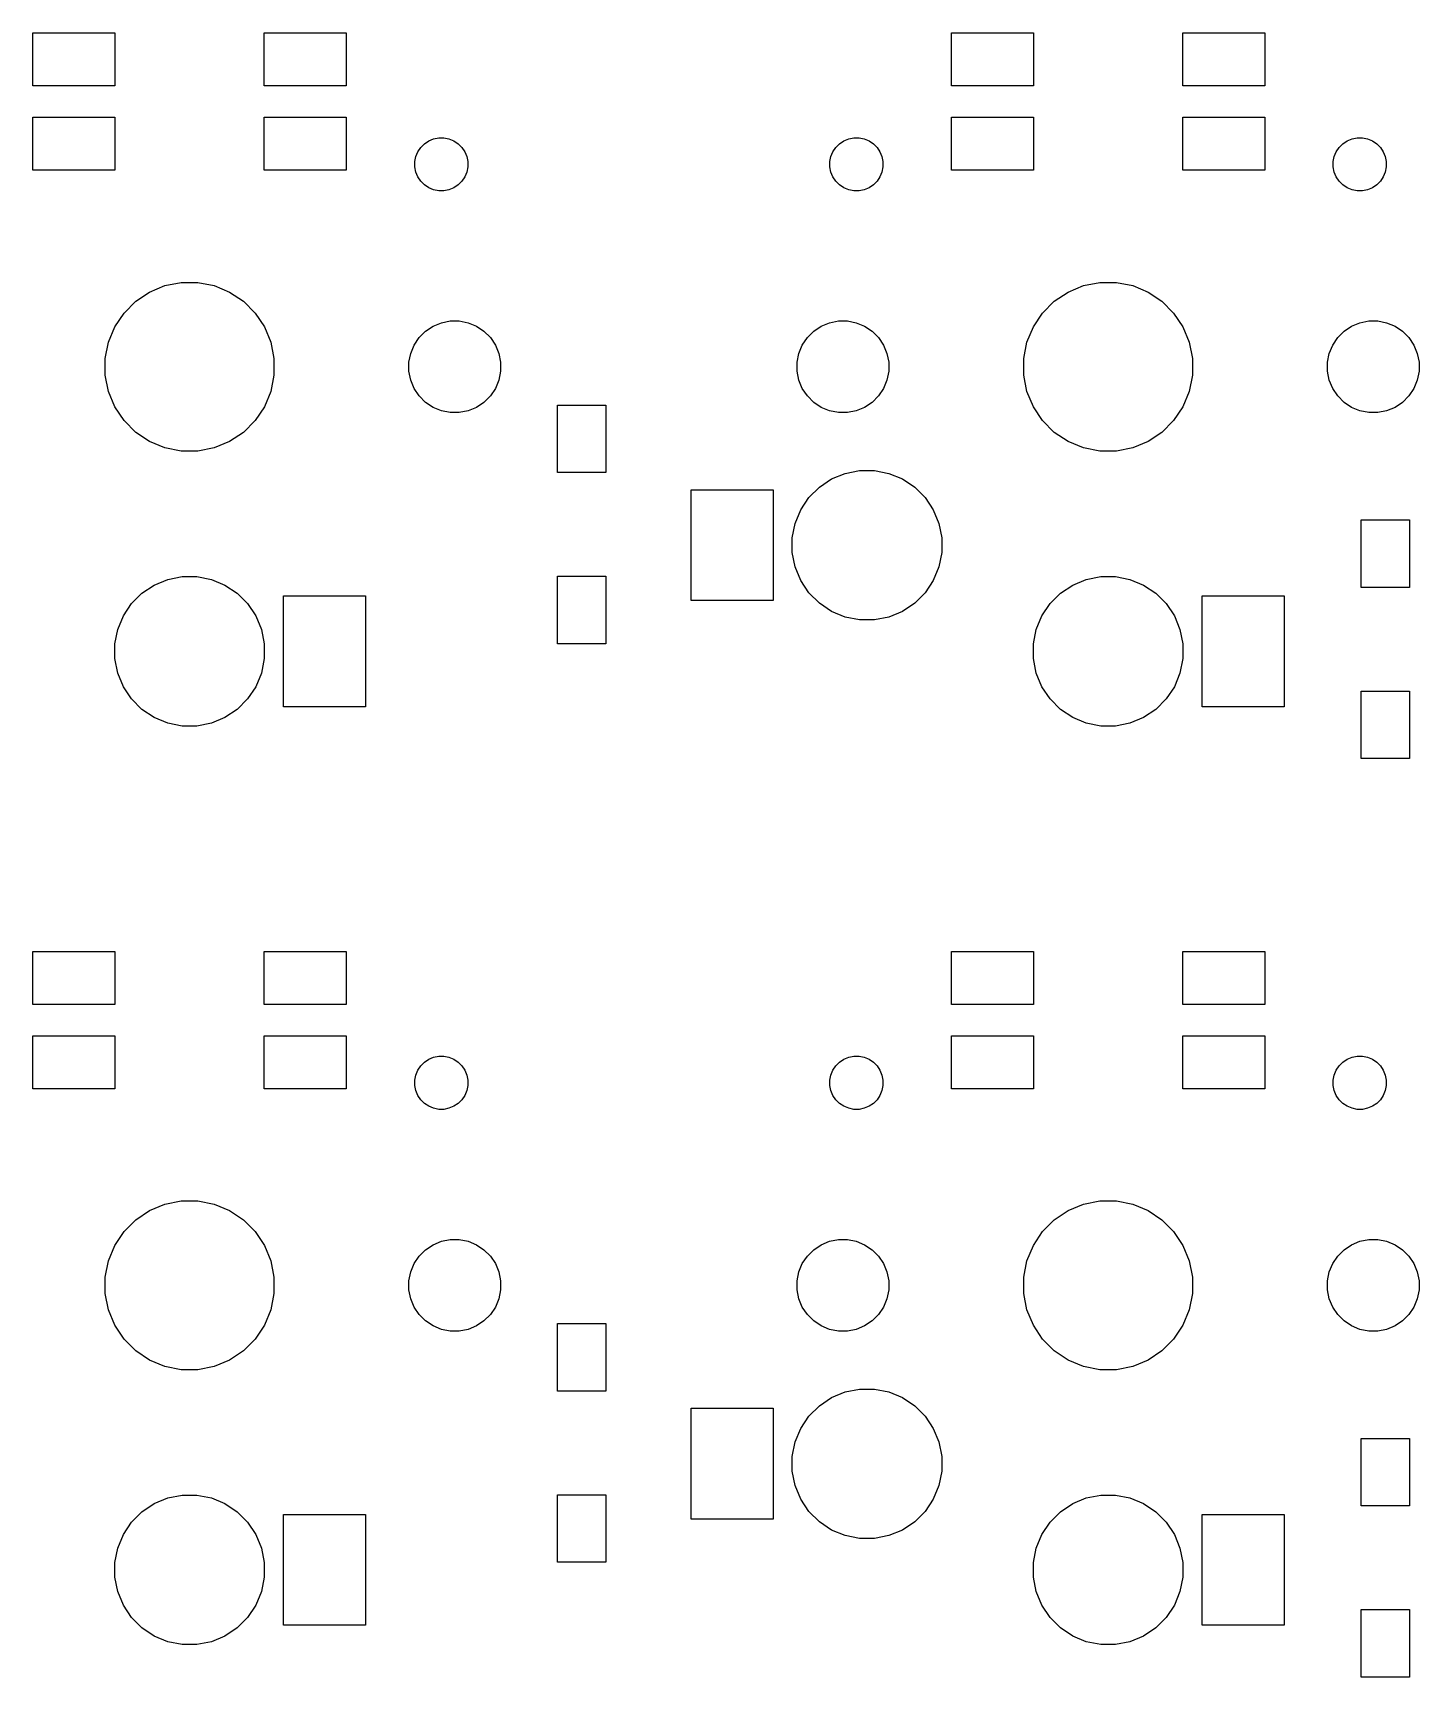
# Model space of a CAD drawing. Extents: x 33 to 239, y -108 to -27.
# Drawn here: x 210.25 to 239, y -107.58 to -73.47 of the extents above; entities that cross this region are included whole.
import ezdxf

# ---------------------------------------------------------------- set-up
doc = ezdxf.new("R2010")
doc.units = 0
doc.layers.add('BLACK', color=7, linetype='CONTINUOUS')

msp = doc.modelspace()

# ---------------------------------------------------------------- linework, layer by layer
at = {"layer": 'BLACK', "linetype": 'CONTINUOUS'}
for p, q in [((210.25, -74.575), (210.25, -73.475)), ((210.25, -73.475), (211.95, -73.475)), ((211.95, -73.475), (211.95, -74.575)), ((215.05, -74.575), (215.05, -73.475)), ((215.05, -73.475), (216.75, -73.475)), ((216.75, -73.475), (216.75, -74.575)), ((229.3, -74.575), (229.3, -73.475)), ((229.3, -73.475), (231, -73.475)), ((231, -73.475), (231, -74.575)), ((234.1, -74.575), (234.1, -73.475)), ((234.1, -73.475), (235.8, -73.475)), ((235.8, -73.475), (235.8, -74.575)), ((211.95, -74.575), (210.25, -74.575)), ((216.75, -74.575), (215.05, -74.575)), ((231, -74.575), (229.3, -74.575)), ((235.8, -74.575), (234.1, -74.575)), ((210.25, -76.325), (210.25, -75.225)), ((210.25, -75.225), (211.95, -75.225)), ((211.95, -75.225), (211.95, -76.325)), ((215.05, -76.325), (215.05, -75.225)), ((215.05, -75.225), (216.75, -75.225)), ((216.75, -75.225), (216.75, -76.325)), ((229.3, -76.325), (229.3, -75.225)), ((229.3, -75.225), (231, -75.225)), ((231, -75.225), (231, -76.325)), ((234.1, -76.325), (234.1, -75.225)), ((234.1, -75.225), (235.8, -75.225)), ((235.8, -75.225), (235.8, -76.325)), ((218.459, -75.7126), (218.56, -75.6711)), ((218.56, -75.6711), (218.666, -75.65)), ((218.666, -75.65), (218.774, -75.65)), ((218.774, -75.65), (218.88, -75.6711)), ((218.88, -75.6711), (218.981, -75.7126)), ((227.069, -75.7126), (227.17, -75.6711)), ((227.17, -75.6711), (227.276, -75.65)), ((227.276, -75.65), (227.384, -75.65)), ((227.384, -75.65), (227.49, -75.6711)), ((227.49, -75.6711), (227.591, -75.7126)), ((237.509, -75.7126), (237.61, -75.6711)), ((237.61, -75.6711), (237.716, -75.65)), ((237.716, -75.65), (237.824, -75.65)), ((237.824, -75.65), (237.93, -75.6711)), ((237.93, -75.6711), (238.031, -75.7126)), ((218.17, -76.1458), (218.191, -76.0396)), ((218.191, -76.0396), (218.233, -75.9395)), ((218.233, -75.9395), (218.293, -75.8494)), ((218.293, -75.8494), (218.369, -75.7728)), ((218.369, -75.7728), (218.459, -75.7126)), ((218.981, -75.7126), (219.071, -75.7728)), ((219.071, -75.7728), (219.147, -75.8494)), ((219.147, -75.8494), (219.207, -75.9395)), ((219.207, -75.9395), (219.249, -76.0396)), ((219.249, -76.0396), (219.27, -76.1458)), ((226.78, -76.1458), (226.801, -76.0396)), ((226.801, -76.0396), (226.843, -75.9395)), ((226.843, -75.9395), (226.903, -75.8494)), ((226.903, -75.8494), (226.979, -75.7728)), ((226.979, -75.7728), (227.069, -75.7126)), ((227.591, -75.7126), (227.681, -75.7728)), ((227.681, -75.7728), (227.757, -75.8494)), ((227.757, -75.8494), (227.817, -75.9395)), ((227.817, -75.9395), (227.859, -76.0396)), ((227.859, -76.0396), (227.88, -76.1458)), ((237.22, -76.1458), (237.241, -76.0396)), ((237.241, -76.0396), (237.283, -75.9395)), ((237.283, -75.9395), (237.343, -75.8494)), ((237.343, -75.8494), (237.419, -75.7728)), ((237.419, -75.7728), (237.509, -75.7126)), ((238.031, -75.7126), (238.121, -75.7728)), ((238.121, -75.7728), (238.197, -75.8494)), ((238.197, -75.8494), (238.257, -75.9395)), ((238.257, -75.9395), (238.299, -76.0396)), ((238.299, -76.0396), (238.32, -76.1458)), ((211.95, -76.325), (210.25, -76.325)), ((216.75, -76.325), (215.05, -76.325)), ((218.17, -76.2542), (218.17, -76.1458)), ((218.191, -76.3604), (218.17, -76.2542)), ((218.233, -76.4605), (218.191, -76.3604)), ((219.249, -76.3604), (219.207, -76.4605)), ((219.27, -76.2542), (219.249, -76.3604)), ((219.27, -76.1458), (219.27, -76.2542)), ((226.78, -76.2542), (226.78, -76.1458)), ((226.801, -76.3604), (226.78, -76.2542)), ((226.843, -76.4605), (226.801, -76.3604)), ((227.859, -76.3604), (227.817, -76.4605)), ((227.88, -76.2542), (227.859, -76.3604)), ((227.88, -76.1458), (227.88, -76.2542)), ((231, -76.325), (229.3, -76.325)), ((235.8, -76.325), (234.1, -76.325)), ((237.22, -76.2542), (237.22, -76.1458)), ((237.241, -76.3604), (237.22, -76.2542)), ((237.283, -76.4605), (237.241, -76.3604)), ((238.299, -76.3604), (238.257, -76.4605)), ((238.32, -76.2542), (238.299, -76.3604)), ((238.32, -76.1458), (238.32, -76.2542)), ((218.293, -76.5506), (218.233, -76.4605)), ((218.369, -76.6272), (218.293, -76.5506)), ((218.459, -76.6874), (218.369, -76.6272)), ((218.56, -76.7289), (218.459, -76.6874)), ((218.981, -76.6874), (218.88, -76.7289)), ((219.071, -76.6272), (218.981, -76.6874)), ((219.147, -76.5506), (219.071, -76.6272)), ((219.207, -76.4605), (219.147, -76.5506)), ((226.903, -76.5506), (226.843, -76.4605)), ((226.979, -76.6272), (226.903, -76.5506)), ((227.069, -76.6874), (226.979, -76.6272)), ((227.17, -76.7289), (227.069, -76.6874)), ((227.591, -76.6874), (227.49, -76.7289)), ((227.681, -76.6272), (227.591, -76.6874)), ((227.757, -76.5506), (227.681, -76.6272)), ((227.817, -76.4605), (227.757, -76.5506)), ((237.343, -76.5506), (237.283, -76.4605)), ((237.419, -76.6272), (237.343, -76.5506)), ((237.509, -76.6874), (237.419, -76.6272)), ((237.61, -76.7289), (237.509, -76.6874)), ((238.031, -76.6874), (237.93, -76.7289)), ((238.121, -76.6272), (238.031, -76.6874)), ((238.197, -76.5506), (238.121, -76.6272)), ((238.257, -76.4605), (238.197, -76.5506)), ((218.666, -76.75), (218.56, -76.7289)), ((218.774, -76.75), (218.666, -76.75)), ((218.88, -76.7289), (218.774, -76.75)), ((227.276, -76.75), (227.17, -76.7289)), ((227.384, -76.75), (227.276, -76.75)), ((227.49, -76.7289), (227.384, -76.75)), ((237.716, -76.75), (237.61, -76.7289)), ((237.824, -76.75), (237.716, -76.75)), ((237.93, -76.7289), (237.824, -76.75)), ((212.671, -78.8492), (212.99, -78.7173)), ((212.99, -78.7173), (213.328, -78.65)), ((213.328, -78.65), (213.672, -78.65)), ((213.672, -78.65), (214.01, -78.7173)), ((214.01, -78.7173), (214.329, -78.8492)), ((231.721, -78.8492), (232.04, -78.7173)), ((232.04, -78.7173), (232.378, -78.65)), ((232.378, -78.65), (232.722, -78.65)), ((232.722, -78.65), (233.06, -78.7173)), ((233.06, -78.7173), (233.379, -78.8492)), ((212.141, -79.2844), (212.384, -79.0407)), ((212.384, -79.0407), (212.671, -78.8492)), ((214.329, -78.8492), (214.616, -79.0407)), ((214.616, -79.0407), (214.859, -79.2844)), ((231.191, -79.2844), (231.434, -79.0407)), ((231.434, -79.0407), (231.721, -78.8492)), ((233.379, -78.8492), (233.666, -79.0407)), ((233.666, -79.0407), (233.909, -79.2844)), ((211.949, -79.5711), (212.141, -79.2844)), ((214.859, -79.2844), (215.051, -79.5711)), ((218.723, -79.4865), (218.906, -79.45)), ((218.906, -79.45), (219.094, -79.45)), ((219.094, -79.45), (219.277, -79.4865)), ((226.773, -79.4865), (226.956, -79.45)), ((226.956, -79.45), (227.144, -79.45)), ((227.144, -79.45), (227.327, -79.4865)), ((230.999, -79.5711), (231.191, -79.2844)), ((233.909, -79.2844), (234.101, -79.5711)), ((237.773, -79.4865), (237.956, -79.45)), ((237.956, -79.45), (238.144, -79.45)), ((238.144, -79.45), (238.327, -79.4865)), ((211.817, -79.8895), (211.949, -79.5711)), ((215.051, -79.5711), (215.183, -79.8895)), ((218.262, -79.7944), (218.394, -79.6621)), ((218.394, -79.6621), (218.55, -79.5581)), ((218.55, -79.5581), (218.723, -79.4865)), ((219.277, -79.4865), (219.45, -79.5581)), ((219.45, -79.5581), (219.606, -79.6621)), ((219.606, -79.6621), (219.738, -79.7944)), ((226.312, -79.7944), (226.444, -79.6621)), ((226.444, -79.6621), (226.6, -79.5581)), ((226.6, -79.5581), (226.773, -79.4865)), ((227.327, -79.4865), (227.5, -79.5581)), ((227.5, -79.5581), (227.656, -79.6621)), ((227.656, -79.6621), (227.788, -79.7944)), ((230.867, -79.8895), (230.999, -79.5711)), ((234.101, -79.5711), (234.233, -79.8895)), ((237.312, -79.7944), (237.444, -79.6621)), ((237.444, -79.6621), (237.6, -79.5581)), ((237.6, -79.5581), (237.773, -79.4865)), ((238.327, -79.4865), (238.5, -79.5581)), ((238.5, -79.5581), (238.656, -79.6621)), ((238.656, -79.6621), (238.788, -79.7944)), ((211.75, -80.2276), (211.817, -79.8895)), ((215.183, -79.8895), (215.25, -80.2276)), ((218.05, -80.3064), (218.087, -80.1229)), ((218.087, -80.1229), (218.158, -79.95)), ((218.158, -79.95), (218.262, -79.7944)), ((219.738, -79.7944), (219.842, -79.95)), ((219.842, -79.95), (219.913, -80.1229)), ((219.913, -80.1229), (219.95, -80.3064)), ((226.1, -80.3064), (226.137, -80.1229)), ((226.137, -80.1229), (226.208, -79.95)), ((226.208, -79.95), (226.312, -79.7944)), ((227.788, -79.7944), (227.892, -79.95)), ((227.892, -79.95), (227.963, -80.1229)), ((227.963, -80.1229), (228, -80.3064)), ((230.8, -80.2276), (230.867, -79.8895)), ((234.233, -79.8895), (234.3, -80.2276)), ((237.1, -80.3064), (237.137, -80.1229)), ((237.137, -80.1229), (237.208, -79.95)), ((237.208, -79.95), (237.312, -79.7944)), ((238.788, -79.7944), (238.892, -79.95)), ((238.892, -79.95), (238.963, -80.1229)), ((238.963, -80.1229), (239, -80.3064)), ((211.75, -80.5724), (211.75, -80.2276)), ((215.25, -80.2276), (215.25, -80.5724)), ((218.05, -80.4936), (218.05, -80.3064)), ((219.95, -80.3064), (219.95, -80.4936)), ((226.1, -80.4936), (226.1, -80.3064)), ((228, -80.3064), (228, -80.4936)), ((230.8, -80.5724), (230.8, -80.2276)), ((234.3, -80.2276), (234.3, -80.5724)), ((237.1, -80.4936), (237.1, -80.3064)), ((239, -80.3064), (239, -80.4936)), ((211.817, -80.9105), (211.75, -80.5724)), ((215.25, -80.5724), (215.183, -80.9105)), ((218.087, -80.6771), (218.05, -80.4936)), ((218.158, -80.85), (218.087, -80.6771)), ((219.913, -80.6771), (219.842, -80.85)), ((219.95, -80.4936), (219.913, -80.6771)), ((226.137, -80.6771), (226.1, -80.4936)), ((226.208, -80.85), (226.137, -80.6771)), ((227.963, -80.6771), (227.892, -80.85)), ((228, -80.4936), (227.963, -80.6771)), ((230.867, -80.9105), (230.8, -80.5724)), ((234.3, -80.5724), (234.233, -80.9105)), ((237.137, -80.6771), (237.1, -80.4936)), ((237.208, -80.85), (237.137, -80.6771)), ((238.963, -80.6771), (238.892, -80.85)), ((239, -80.4936), (238.963, -80.6771)), ((211.949, -81.2289), (211.817, -80.9105)), ((215.183, -80.9105), (215.051, -81.2289)), ((218.262, -81.0056), (218.158, -80.85)), ((218.394, -81.1379), (218.262, -81.0056)), ((218.55, -81.2419), (218.394, -81.1379)), ((219.606, -81.1379), (219.45, -81.2419)), ((219.738, -81.0056), (219.606, -81.1379)), ((219.842, -80.85), (219.738, -81.0056)), ((226.312, -81.0056), (226.208, -80.85)), ((226.444, -81.1379), (226.312, -81.0056)), ((226.6, -81.2419), (226.444, -81.1379)), ((227.656, -81.1379), (227.5, -81.2419)), ((227.788, -81.0056), (227.656, -81.1379)), ((227.892, -80.85), (227.788, -81.0056)), ((230.999, -81.2289), (230.867, -80.9105)), ((234.233, -80.9105), (234.101, -81.2289)), ((237.312, -81.0056), (237.208, -80.85)), ((237.444, -81.1379), (237.312, -81.0056)), ((237.6, -81.2419), (237.444, -81.1379)), ((238.656, -81.1379), (238.5, -81.2419)), ((238.788, -81.0056), (238.656, -81.1379)), ((238.892, -80.85), (238.788, -81.0056)), ((212.141, -81.5156), (211.949, -81.2289)), ((215.051, -81.2289), (214.859, -81.5156)), ((218.723, -81.3135), (218.55, -81.2419)), ((218.906, -81.35), (218.723, -81.3135)), ((219.094, -81.35), (218.906, -81.35)), ((219.277, -81.3135), (219.094, -81.35)), ((219.45, -81.2419), (219.277, -81.3135)), ((221.131, -82.5937), (221.131, -81.1937)), ((221.131, -81.1937), (222.131, -81.1937)), ((222.131, -81.1937), (222.131, -82.5937)), ((226.773, -81.3135), (226.6, -81.2419)), ((226.956, -81.35), (226.773, -81.3135)), ((227.144, -81.35), (226.956, -81.35)), ((227.327, -81.3135), (227.144, -81.35)), ((227.5, -81.2419), (227.327, -81.3135)), ((231.191, -81.5156), (230.999, -81.2289)), ((234.101, -81.2289), (233.909, -81.5156)), ((237.773, -81.3135), (237.6, -81.2419)), ((237.956, -81.35), (237.773, -81.3135)), ((238.144, -81.35), (237.956, -81.35)), ((238.327, -81.3135), (238.144, -81.35)), ((238.5, -81.2419), (238.327, -81.3135)), ((212.384, -81.7593), (212.141, -81.5156)), ((212.671, -81.9508), (212.384, -81.7593)), ((214.616, -81.7593), (214.329, -81.9508)), ((214.859, -81.5156), (214.616, -81.7593)), ((231.434, -81.7593), (231.191, -81.5156)), ((231.721, -81.9508), (231.434, -81.7593)), ((233.666, -81.7593), (233.379, -81.9508)), ((233.909, -81.5156), (233.666, -81.7593)), ((212.99, -82.0827), (212.671, -81.9508)), ((213.328, -82.15), (212.99, -82.0827)), ((213.672, -82.15), (213.328, -82.15)), ((214.01, -82.0827), (213.672, -82.15)), ((214.329, -81.9508), (214.01, -82.0827)), ((232.04, -82.0827), (231.721, -81.9508)), ((232.378, -82.15), (232.04, -82.0827)), ((232.722, -82.15), (232.378, -82.15)), ((233.06, -82.0827), (232.722, -82.15)), ((233.379, -81.9508), (233.06, -82.0827)), ((222.131, -82.5937), (221.131, -82.5937)), ((226.562, -82.896), (226.816, -82.7264)), ((226.816, -82.7264), (227.098, -82.6096)), ((227.098, -82.6096), (227.397, -82.55)), ((227.397, -82.55), (227.703, -82.55)), ((227.703, -82.55), (228.002, -82.6096)), ((228.002, -82.6096), (228.284, -82.7264)), ((228.284, -82.7264), (228.538, -82.896)), ((223.9, -85.25), (223.9, -82.95)), ((223.9, -82.95), (225.6, -82.95)), ((225.6, -82.95), (225.6, -85.25)), ((226.176, -83.3658), (226.346, -83.1119)), ((226.346, -83.1119), (226.562, -82.896)), ((228.538, -82.896), (228.754, -83.1119)), ((228.754, -83.1119), (228.924, -83.3658)), ((226.06, -83.6479), (226.176, -83.3658)), ((228.924, -83.3658), (229.04, -83.6479)), ((226, -83.9473), (226.06, -83.6479)), ((229.04, -83.6479), (229.1, -83.9473)), ((237.8, -84.975), (237.8, -83.575)), ((237.8, -83.575), (238.8, -83.575)), ((238.8, -83.575), (238.8, -84.975)), ((226, -84.2527), (226, -83.9473)), ((229.1, -83.9473), (229.1, -84.2527)), ((226.06, -84.5521), (226, -84.2527)), ((226.176, -84.8342), (226.06, -84.5521)), ((229.04, -84.5521), (228.924, -84.8342)), ((229.1, -84.2527), (229.04, -84.5521)), ((212.766, -84.9264), (213.048, -84.8096)), ((213.048, -84.8096), (213.347, -84.75)), ((213.347, -84.75), (213.653, -84.75)), ((213.653, -84.75), (213.952, -84.8096)), ((213.952, -84.8096), (214.234, -84.9264)), ((221.131, -86.1437), (221.131, -84.7437)), ((221.131, -84.7437), (222.131, -84.7437)), ((222.131, -84.7437), (222.131, -86.1437)), ((226.346, -85.0881), (226.176, -84.8342)), ((228.924, -84.8342), (228.754, -85.0881)), ((231.816, -84.9264), (232.098, -84.8096)), ((232.098, -84.8096), (232.397, -84.75)), ((232.397, -84.75), (232.703, -84.75)), ((232.703, -84.75), (233.002, -84.8096)), ((233.002, -84.8096), (233.284, -84.9264)), ((212.296, -85.3119), (212.512, -85.096)), ((212.512, -85.096), (212.766, -84.9264)), ((214.234, -84.9264), (214.488, -85.096)), ((214.488, -85.096), (214.704, -85.3119)), ((215.45, -87.45), (215.45, -85.15)), ((215.45, -85.15), (217.15, -85.15)), ((217.15, -85.15), (217.15, -87.45)), ((225.6, -85.25), (223.9, -85.25)), ((226.562, -85.304), (226.346, -85.0881)), ((228.754, -85.0881), (228.538, -85.304)), ((231.346, -85.3119), (231.562, -85.096)), ((231.562, -85.096), (231.816, -84.9264)), ((233.284, -84.9264), (233.538, -85.096)), ((233.538, -85.096), (233.754, -85.3119)), ((234.5, -87.45), (234.5, -85.15)), ((234.5, -85.15), (236.2, -85.15)), ((236.2, -85.15), (236.2, -87.45)), ((238.8, -84.975), (237.8, -84.975)), ((212.01, -85.8479), (212.126, -85.5658)), ((212.126, -85.5658), (212.296, -85.3119)), ((214.704, -85.3119), (214.874, -85.5658)), ((214.874, -85.5658), (214.99, -85.8479)), ((226.816, -85.4736), (226.562, -85.304)), ((227.098, -85.5904), (226.816, -85.4736)), ((227.397, -85.65), (227.098, -85.5904)), ((228.002, -85.5904), (227.703, -85.65)), ((228.284, -85.4736), (228.002, -85.5904)), ((228.538, -85.304), (228.284, -85.4736)), ((231.06, -85.8479), (231.176, -85.5658)), ((231.176, -85.5658), (231.346, -85.3119)), ((233.754, -85.3119), (233.924, -85.5658)), ((233.924, -85.5658), (234.04, -85.8479)), ((211.95, -86.1473), (212.01, -85.8479)), ((214.99, -85.8479), (215.05, -86.1473)), ((227.703, -85.65), (227.397, -85.65)), ((231, -86.1473), (231.06, -85.8479)), ((234.04, -85.8479), (234.1, -86.1473)), ((211.95, -86.4527), (211.95, -86.1473)), ((215.05, -86.1473), (215.05, -86.4527)), ((222.131, -86.1437), (221.131, -86.1437)), ((231, -86.4527), (231, -86.1473)), ((234.1, -86.1473), (234.1, -86.4527)), ((212.01, -86.7521), (211.95, -86.4527)), ((215.05, -86.4527), (214.99, -86.7521)), ((231.06, -86.7521), (231, -86.4527)), ((234.1, -86.4527), (234.04, -86.7521)), ((212.126, -87.0342), (212.01, -86.7521)), ((214.99, -86.7521), (214.874, -87.0342)), ((231.176, -87.0342), (231.06, -86.7521)), ((234.04, -86.7521), (233.924, -87.0342)), ((212.296, -87.2881), (212.126, -87.0342)), ((212.512, -87.504), (212.296, -87.2881)), ((214.704, -87.2881), (214.488, -87.504)), ((214.874, -87.0342), (214.704, -87.2881)), ((231.346, -87.2881), (231.176, -87.0342)), ((231.562, -87.504), (231.346, -87.2881)), ((233.754, -87.2881), (233.538, -87.504)), ((233.924, -87.0342), (233.754, -87.2881)), ((237.8, -88.525), (237.8, -87.125)), ((237.8, -87.125), (238.8, -87.125)), ((238.8, -87.125), (238.8, -88.525)), ((212.766, -87.6736), (212.512, -87.504)), ((214.488, -87.504), (214.234, -87.6736)), ((217.15, -87.45), (215.45, -87.45)), ((231.816, -87.6736), (231.562, -87.504)), ((233.538, -87.504), (233.284, -87.6736)), ((236.2, -87.45), (234.5, -87.45)), ((213.048, -87.7904), (212.766, -87.6736)), ((213.347, -87.85), (213.048, -87.7904)), ((213.653, -87.85), (213.347, -87.85)), ((213.952, -87.7904), (213.653, -87.85)), ((214.234, -87.6736), (213.952, -87.7904)), ((232.098, -87.7904), (231.816, -87.6736)), ((232.397, -87.85), (232.098, -87.7904)), ((232.703, -87.85), (232.397, -87.85)), ((233.002, -87.7904), (232.703, -87.85)), ((233.284, -87.6736), (233.002, -87.7904)), ((238.8, -88.525), (237.8, -88.525)), ((210.25, -93.625), (210.25, -92.525)), ((210.25, -92.525), (211.95, -92.525)), ((211.95, -92.525), (211.95, -93.625)), ((215.05, -93.625), (215.05, -92.525)), ((215.05, -92.525), (216.75, -92.525)), ((216.75, -92.525), (216.75, -93.625)), ((229.3, -93.625), (229.3, -92.525)), ((229.3, -92.525), (231, -92.525)), ((231, -92.525), (231, -93.625)), ((234.1, -93.625), (234.1, -92.525)), ((234.1, -92.525), (235.8, -92.525)), ((235.8, -92.525), (235.8, -93.625)), ((211.95, -93.625), (210.25, -93.625)), ((216.75, -93.625), (215.05, -93.625)), ((231, -93.625), (229.3, -93.625)), ((235.8, -93.625), (234.1, -93.625)), ((210.25, -95.375), (210.25, -94.275)), ((210.25, -94.275), (211.95, -94.275)), ((211.95, -94.275), (211.95, -95.375)), ((215.05, -95.375), (215.05, -94.275)), ((215.05, -94.275), (216.75, -94.275)), ((216.75, -94.275), (216.75, -95.375)), ((229.3, -95.375), (229.3, -94.275)), ((229.3, -94.275), (231, -94.275)), ((231, -94.275), (231, -95.375)), ((234.1, -95.375), (234.1, -94.275)), ((234.1, -94.275), (235.8, -94.275)), ((235.8, -94.275), (235.8, -95.375)), ((218.369, -94.8228), (218.459, -94.7626)), ((218.459, -94.7626), (218.56, -94.7211)), ((218.56, -94.7211), (218.666, -94.7)), ((218.666, -94.7), (218.774, -94.7)), ((218.774, -94.7), (218.88, -94.7211)), ((218.88, -94.7211), (218.981, -94.7626)), ((218.981, -94.7626), (219.071, -94.8228)), ((226.979, -94.8228), (227.069, -94.7626)), ((227.069, -94.7626), (227.17, -94.7211)), ((227.17, -94.7211), (227.276, -94.7)), ((227.276, -94.7), (227.384, -94.7)), ((227.384, -94.7), (227.49, -94.7211)), ((227.49, -94.7211), (227.591, -94.7626)), ((227.591, -94.7626), (227.681, -94.8228)), ((237.419, -94.8228), (237.509, -94.7626)), ((237.509, -94.7626), (237.61, -94.7211)), ((237.61, -94.7211), (237.716, -94.7)), ((237.716, -94.7), (237.824, -94.7)), ((237.824, -94.7), (237.93, -94.7211)), ((237.93, -94.7211), (238.031, -94.7626)), ((238.031, -94.7626), (238.121, -94.8228)), ((218.17, -95.1958), (218.191, -95.0896)), ((218.191, -95.0896), (218.233, -94.9895)), ((218.233, -94.9895), (218.293, -94.8994)), ((218.293, -94.8994), (218.369, -94.8228)), ((219.071, -94.8228), (219.147, -94.8994)), ((219.147, -94.8994), (219.207, -94.9895)), ((219.207, -94.9895), (219.249, -95.0896)), ((219.249, -95.0896), (219.27, -95.1958)), ((226.78, -95.1958), (226.801, -95.0896)), ((226.801, -95.0896), (226.843, -94.9895)), ((226.843, -94.9895), (226.903, -94.8994)), ((226.903, -94.8994), (226.979, -94.8228)), ((227.681, -94.8228), (227.757, -94.8994)), ((227.757, -94.8994), (227.817, -94.9895)), ((227.817, -94.9895), (227.859, -95.0896)), ((227.859, -95.0896), (227.88, -95.1958)), ((237.22, -95.1958), (237.241, -95.0896)), ((237.241, -95.0896), (237.283, -94.9895)), ((237.283, -94.9895), (237.343, -94.8994)), ((237.343, -94.8994), (237.419, -94.8228)), ((238.121, -94.8228), (238.197, -94.8994)), ((238.197, -94.8994), (238.257, -94.9895)), ((238.257, -94.9895), (238.299, -95.0896)), ((238.299, -95.0896), (238.32, -95.1958)), ((211.95, -95.375), (210.25, -95.375)), ((216.75, -95.375), (215.05, -95.375)), ((218.17, -95.3042), (218.17, -95.1958)), ((218.191, -95.4104), (218.17, -95.3042)), ((218.233, -95.5105), (218.191, -95.4104)), ((219.249, -95.4104), (219.207, -95.5105)), ((219.27, -95.3042), (219.249, -95.4104)), ((219.27, -95.1958), (219.27, -95.3042)), ((226.78, -95.3042), (226.78, -95.1958)), ((226.801, -95.4104), (226.78, -95.3042)), ((226.843, -95.5105), (226.801, -95.4104)), ((227.859, -95.4104), (227.817, -95.5105)), ((227.88, -95.3042), (227.859, -95.4104)), ((227.88, -95.1958), (227.88, -95.3042)), ((231, -95.375), (229.3, -95.375)), ((235.8, -95.375), (234.1, -95.375)), ((237.22, -95.3042), (237.22, -95.1958)), ((237.241, -95.4104), (237.22, -95.3042)), ((237.283, -95.5105), (237.241, -95.4104)), ((238.299, -95.4104), (238.257, -95.5105)), ((238.32, -95.3042), (238.299, -95.4104)), ((238.32, -95.1958), (238.32, -95.3042)), ((218.293, -95.6006), (218.233, -95.5105)), ((218.369, -95.6772), (218.293, -95.6006)), ((218.459, -95.7374), (218.369, -95.6772)), ((218.56, -95.7789), (218.459, -95.7374)), ((218.666, -95.8), (218.56, -95.7789)), ((218.774, -95.8), (218.666, -95.8)), ((218.88, -95.7789), (218.774, -95.8)), ((218.981, -95.7374), (218.88, -95.7789)), ((219.071, -95.6772), (218.981, -95.7374)), ((219.147, -95.6006), (219.071, -95.6772)), ((219.207, -95.5105), (219.147, -95.6006)), ((226.903, -95.6006), (226.843, -95.5105)), ((226.979, -95.6772), (226.903, -95.6006)), ((227.069, -95.7374), (226.979, -95.6772)), ((227.17, -95.7789), (227.069, -95.7374)), ((227.276, -95.8), (227.17, -95.7789)), ((227.384, -95.8), (227.276, -95.8)), ((227.49, -95.7789), (227.384, -95.8)), ((227.591, -95.7374), (227.49, -95.7789)), ((227.681, -95.6772), (227.591, -95.7374)), ((227.757, -95.6006), (227.681, -95.6772)), ((227.817, -95.5105), (227.757, -95.6006)), ((237.343, -95.6006), (237.283, -95.5105)), ((237.419, -95.6772), (237.343, -95.6006)), ((237.509, -95.7374), (237.419, -95.6772)), ((237.61, -95.7789), (237.509, -95.7374)), ((237.716, -95.8), (237.61, -95.7789)), ((237.824, -95.8), (237.716, -95.8)), ((237.93, -95.7789), (237.824, -95.8)), ((238.031, -95.7374), (237.93, -95.7789)), ((238.121, -95.6772), (238.031, -95.7374)), ((238.197, -95.6006), (238.121, -95.6772)), ((238.257, -95.5105), (238.197, -95.6006)), ((212.671, -97.8992), (212.99, -97.7673)), ((212.99, -97.7673), (213.328, -97.7)), ((213.328, -97.7), (213.672, -97.7)), ((213.672, -97.7), (214.01, -97.7673)), ((214.01, -97.7673), (214.329, -97.8992)), ((231.721, -97.8992), (232.04, -97.7673)), ((232.04, -97.7673), (232.378, -97.7)), ((232.378, -97.7), (232.722, -97.7)), ((232.722, -97.7), (233.06, -97.7673)), ((233.06, -97.7673), (233.379, -97.8992)), ((212.141, -98.3344), (212.384, -98.0907)), ((212.384, -98.0907), (212.671, -97.8992)), ((214.329, -97.8992), (214.616, -98.0907)), ((214.616, -98.0907), (214.859, -98.3344)), ((231.191, -98.3344), (231.434, -98.0907)), ((231.434, -98.0907), (231.721, -97.8992)), ((233.379, -97.8992), (233.666, -98.0907)), ((233.666, -98.0907), (233.909, -98.3344)), ((211.949, -98.6211), (212.141, -98.3344)), ((214.859, -98.3344), (215.051, -98.6211)), ((218.55, -98.6081), (218.723, -98.5365)), ((218.723, -98.5365), (218.906, -98.5)), ((218.906, -98.5), (219.094, -98.5)), ((219.094, -98.5), (219.277, -98.5365)), ((219.277, -98.5365), (219.45, -98.6081)), ((226.6, -98.6081), (226.773, -98.5365)), ((226.773, -98.5365), (226.956, -98.5)), ((226.956, -98.5), (227.144, -98.5)), ((227.144, -98.5), (227.327, -98.5365)), ((227.327, -98.5365), (227.5, -98.6081)), ((230.999, -98.6211), (231.191, -98.3344)), ((233.909, -98.3344), (234.101, -98.6211)), ((237.6, -98.6081), (237.773, -98.5365)), ((237.773, -98.5365), (237.956, -98.5)), ((237.956, -98.5), (238.144, -98.5)), ((238.144, -98.5), (238.327, -98.5365)), ((238.327, -98.5365), (238.5, -98.6081)), ((211.817, -98.9395), (211.949, -98.6211)), ((215.051, -98.6211), (215.183, -98.9395)), ((218.158, -99), (218.262, -98.8444)), ((218.262, -98.8444), (218.394, -98.7121)), ((218.394, -98.7121), (218.55, -98.6081)), ((219.45, -98.6081), (219.606, -98.7121)), ((219.606, -98.7121), (219.738, -98.8444)), ((219.738, -98.8444), (219.842, -99)), ((226.208, -99), (226.312, -98.8444)), ((226.312, -98.8444), (226.444, -98.7121)), ((226.444, -98.7121), (226.6, -98.6081)), ((227.5, -98.6081), (227.656, -98.7121)), ((227.656, -98.7121), (227.788, -98.8444)), ((227.788, -98.8444), (227.892, -99)), ((230.867, -98.9395), (230.999, -98.6211)), ((234.101, -98.6211), (234.233, -98.9395)), ((237.208, -99), (237.312, -98.8444)), ((237.312, -98.8444), (237.444, -98.7121)), ((237.444, -98.7121), (237.6, -98.6081)), ((238.5, -98.6081), (238.656, -98.7121)), ((238.656, -98.7121), (238.788, -98.8444)), ((238.788, -98.8444), (238.892, -99)), ((211.75, -99.2776), (211.817, -98.9395)), ((215.183, -98.9395), (215.25, -99.2776)), ((218.05, -99.3564), (218.087, -99.1729)), ((218.087, -99.1729), (218.158, -99)), ((219.842, -99), (219.913, -99.1729)), ((219.913, -99.1729), (219.95, -99.3564)), ((226.1, -99.3564), (226.137, -99.1729)), ((226.137, -99.1729), (226.208, -99)), ((227.892, -99), (227.963, -99.1729)), ((227.963, -99.1729), (228, -99.3564)), ((230.8, -99.2776), (230.867, -98.9395)), ((234.233, -98.9395), (234.3, -99.2776)), ((237.1, -99.3564), (237.137, -99.1729)), ((237.137, -99.1729), (237.208, -99)), ((238.892, -99), (238.963, -99.1729)), ((238.963, -99.1729), (239, -99.3564)), ((211.75, -99.6224), (211.75, -99.2776)), ((215.25, -99.2776), (215.25, -99.6224)), ((218.05, -99.5436), (218.05, -99.3564)), ((218.087, -99.7271), (218.05, -99.5436)), ((219.95, -99.5436), (219.913, -99.7271)), ((219.95, -99.3564), (219.95, -99.5436)), ((226.1, -99.5436), (226.1, -99.3564)), ((226.137, -99.7271), (226.1, -99.5436)), ((228, -99.5436), (227.963, -99.7271)), ((228, -99.3564), (228, -99.5436)), ((230.8, -99.6224), (230.8, -99.2776)), ((234.3, -99.2776), (234.3, -99.6224)), ((237.1, -99.5436), (237.1, -99.3564)), ((237.137, -99.7271), (237.1, -99.5436)), ((239, -99.5436), (238.963, -99.7271)), ((239, -99.3564), (239, -99.5436)), ((211.817, -99.9605), (211.75, -99.6224)), ((215.25, -99.6224), (215.183, -99.9605)), ((218.158, -99.9), (218.087, -99.7271)), ((218.262, -100.056), (218.158, -99.9)), ((219.842, -99.9), (219.738, -100.056)), ((219.913, -99.7271), (219.842, -99.9)), ((226.208, -99.9), (226.137, -99.7271)), ((226.312, -100.056), (226.208, -99.9)), ((227.892, -99.9), (227.788, -100.056)), ((227.963, -99.7271), (227.892, -99.9)), ((230.867, -99.9605), (230.8, -99.6224)), ((234.3, -99.6224), (234.233, -99.9605)), ((237.208, -99.9), (237.137, -99.7271)), ((237.312, -100.056), (237.208, -99.9)), ((238.892, -99.9), (238.788, -100.056)), ((238.963, -99.7271), (238.892, -99.9)), ((211.949, -100.279), (211.817, -99.9605)), ((215.183, -99.9605), (215.051, -100.279)), ((218.394, -100.188), (218.262, -100.056)), ((218.55, -100.292), (218.394, -100.188)), ((219.606, -100.188), (219.45, -100.292)), ((219.738, -100.056), (219.606, -100.188)), ((221.131, -101.644), (221.131, -100.244)), ((221.131, -100.244), (222.131, -100.244)), ((222.131, -100.244), (222.131, -101.644)), ((226.444, -100.188), (226.312, -100.056)), ((226.6, -100.292), (226.444, -100.188)), ((227.656, -100.188), (227.5, -100.292)), ((227.788, -100.056), (227.656, -100.188)), ((230.999, -100.279), (230.867, -99.9605)), ((234.233, -99.9605), (234.101, -100.279)), ((237.444, -100.188), (237.312, -100.056)), ((237.6, -100.292), (237.444, -100.188)), ((238.656, -100.188), (238.5, -100.292)), ((238.788, -100.056), (238.656, -100.188)), ((212.141, -100.566), (211.949, -100.279)), ((212.384, -100.809), (212.141, -100.566)), ((214.859, -100.566), (214.616, -100.809)), ((215.051, -100.279), (214.859, -100.566)), ((218.723, -100.363), (218.55, -100.292)), ((218.906, -100.4), (218.723, -100.363)), ((219.094, -100.4), (218.906, -100.4)), ((219.277, -100.363), (219.094, -100.4)), ((219.45, -100.292), (219.277, -100.363)), ((226.773, -100.363), (226.6, -100.292)), ((226.956, -100.4), (226.773, -100.363)), ((227.144, -100.4), (226.956, -100.4)), ((227.327, -100.363), (227.144, -100.4)), ((227.5, -100.292), (227.327, -100.363)), ((231.191, -100.566), (230.999, -100.279)), ((231.434, -100.809), (231.191, -100.566)), ((233.909, -100.566), (233.666, -100.809)), ((234.101, -100.279), (233.909, -100.566)), ((237.773, -100.363), (237.6, -100.292)), ((237.956, -100.4), (237.773, -100.363)), ((238.144, -100.4), (237.956, -100.4)), ((238.327, -100.363), (238.144, -100.4)), ((238.5, -100.292), (238.327, -100.363)), ((212.671, -101.001), (212.384, -100.809)), ((214.616, -100.809), (214.329, -101.001)), ((231.721, -101.001), (231.434, -100.809)), ((233.666, -100.809), (233.379, -101.001)), ((212.99, -101.133), (212.671, -101.001)), ((213.328, -101.2), (212.99, -101.133)), ((213.672, -101.2), (213.328, -101.2)), ((214.01, -101.133), (213.672, -101.2)), ((214.329, -101.001), (214.01, -101.133)), ((232.04, -101.133), (231.721, -101.001)), ((232.378, -101.2), (232.04, -101.133)), ((232.722, -101.2), (232.378, -101.2)), ((233.06, -101.133), (232.722, -101.2)), ((233.379, -101.001), (233.06, -101.133)), ((227.098, -101.66), (227.397, -101.6)), ((227.397, -101.6), (227.703, -101.6)), ((227.703, -101.6), (228.002, -101.66)), ((222.131, -101.644), (221.131, -101.644)), ((226.346, -102.162), (226.562, -101.946)), ((226.562, -101.946), (226.816, -101.776)), ((226.816, -101.776), (227.098, -101.66)), ((228.002, -101.66), (228.284, -101.776)), ((228.284, -101.776), (228.538, -101.946)), ((228.538, -101.946), (228.754, -102.162)), ((223.9, -104.3), (223.9, -102)), ((223.9, -102), (225.6, -102)), ((225.6, -102), (225.6, -104.3)), ((226.176, -102.416), (226.346, -102.162)), ((228.754, -102.162), (228.924, -102.416)), ((226.06, -102.698), (226.176, -102.416)), ((228.924, -102.416), (229.04, -102.698)), ((237.8, -104.025), (237.8, -102.625)), ((237.8, -102.625), (238.8, -102.625)), ((238.8, -102.625), (238.8, -104.025)), ((226, -102.997), (226.06, -102.698)), ((229.04, -102.698), (229.1, -102.997)), ((226, -103.303), (226, -102.997)), ((226.06, -103.602), (226, -103.303)), ((229.1, -103.303), (229.04, -103.602)), ((229.1, -102.997), (229.1, -103.303)), ((226.176, -103.884), (226.06, -103.602)), ((229.04, -103.602), (228.924, -103.884)), ((212.512, -104.146), (212.766, -103.976)), ((212.766, -103.976), (213.048, -103.86)), ((213.048, -103.86), (213.347, -103.8)), ((213.347, -103.8), (213.653, -103.8)), ((213.653, -103.8), (213.952, -103.86)), ((213.952, -103.86), (214.234, -103.976)), ((214.234, -103.976), (214.488, -104.146)), ((221.131, -105.194), (221.131, -103.794)), ((221.131, -103.794), (222.131, -103.794)), ((222.131, -103.794), (222.131, -105.194)), ((226.346, -104.138), (226.176, -103.884)), ((228.924, -103.884), (228.754, -104.138)), ((231.562, -104.146), (231.816, -103.976)), ((231.816, -103.976), (232.098, -103.86)), ((232.098, -103.86), (232.397, -103.8)), ((232.397, -103.8), (232.703, -103.8)), ((232.703, -103.8), (233.002, -103.86)), ((233.002, -103.86), (233.284, -103.976)), ((233.284, -103.976), (233.538, -104.146)), ((212.296, -104.362), (212.512, -104.146)), ((214.488, -104.146), (214.704, -104.362)), ((215.45, -106.5), (215.45, -104.2)), ((215.45, -104.2), (217.15, -104.2)), ((217.15, -104.2), (217.15, -106.5)), ((225.6, -104.3), (223.9, -104.3)), ((226.562, -104.354), (226.346, -104.138)), ((228.754, -104.138), (228.538, -104.354)), ((231.346, -104.362), (231.562, -104.146)), ((233.538, -104.146), (233.754, -104.362)), ((234.5, -106.5), (234.5, -104.2)), ((234.5, -104.2), (236.2, -104.2)), ((236.2, -104.2), (236.2, -106.5)), ((238.8, -104.025), (237.8, -104.025)), ((212.01, -104.898), (212.126, -104.616)), ((212.126, -104.616), (212.296, -104.362)), ((214.704, -104.362), (214.874, -104.616)), ((214.874, -104.616), (214.99, -104.898)), ((226.816, -104.524), (226.562, -104.354)), ((227.098, -104.64), (226.816, -104.524)), ((227.397, -104.7), (227.098, -104.64)), ((228.002, -104.64), (227.703, -104.7)), ((228.284, -104.524), (228.002, -104.64)), ((228.538, -104.354), (228.284, -104.524)), ((231.06, -104.898), (231.176, -104.616)), ((231.176, -104.616), (231.346, -104.362)), ((233.754, -104.362), (233.924, -104.616)), ((233.924, -104.616), (234.04, -104.898)), ((211.95, -105.197), (212.01, -104.898)), ((214.99, -104.898), (215.05, -105.197)), ((227.703, -104.7), (227.397, -104.7)), ((231, -105.197), (231.06, -104.898)), ((234.04, -104.898), (234.1, -105.197)), ((211.95, -105.503), (211.95, -105.197)), ((215.05, -105.197), (215.05, -105.503)), ((222.131, -105.194), (221.131, -105.194)), ((231, -105.503), (231, -105.197)), ((234.1, -105.197), (234.1, -105.503)), ((212.01, -105.802), (211.95, -105.503)), ((215.05, -105.503), (214.99, -105.802)), ((231.06, -105.802), (231, -105.503)), ((234.1, -105.503), (234.04, -105.802)), ((212.126, -106.084), (212.01, -105.802)), ((214.99, -105.802), (214.874, -106.084)), ((231.176, -106.084), (231.06, -105.802)), ((234.04, -105.802), (233.924, -106.084)), ((212.296, -106.338), (212.126, -106.084)), ((212.512, -106.554), (212.296, -106.338)), ((214.704, -106.338), (214.488, -106.554)), ((214.874, -106.084), (214.704, -106.338)), ((231.346, -106.338), (231.176, -106.084)), ((231.562, -106.554), (231.346, -106.338)), ((233.754, -106.338), (233.538, -106.554)), ((233.924, -106.084), (233.754, -106.338)), ((237.8, -107.575), (237.8, -106.175)), ((237.8, -106.175), (238.8, -106.175)), ((238.8, -106.175), (238.8, -107.575)), ((212.766, -106.724), (212.512, -106.554)), ((213.048, -106.84), (212.766, -106.724)), ((214.234, -106.724), (213.952, -106.84)), ((214.488, -106.554), (214.234, -106.724)), ((217.15, -106.5), (215.45, -106.5)), ((231.816, -106.724), (231.562, -106.554)), ((232.098, -106.84), (231.816, -106.724)), ((233.284, -106.724), (233.002, -106.84)), ((233.538, -106.554), (233.284, -106.724)), ((236.2, -106.5), (234.5, -106.5)), ((213.347, -106.9), (213.048, -106.84)), ((213.653, -106.9), (213.347, -106.9)), ((213.952, -106.84), (213.653, -106.9)), ((232.397, -106.9), (232.098, -106.84)), ((232.703, -106.9), (232.397, -106.9)), ((233.002, -106.84), (232.703, -106.9)), ((238.8, -107.575), (237.8, -107.575))]:
    msp.add_line(p, q, dxfattribs=at)

doc.saveas('drawing.dxf')
